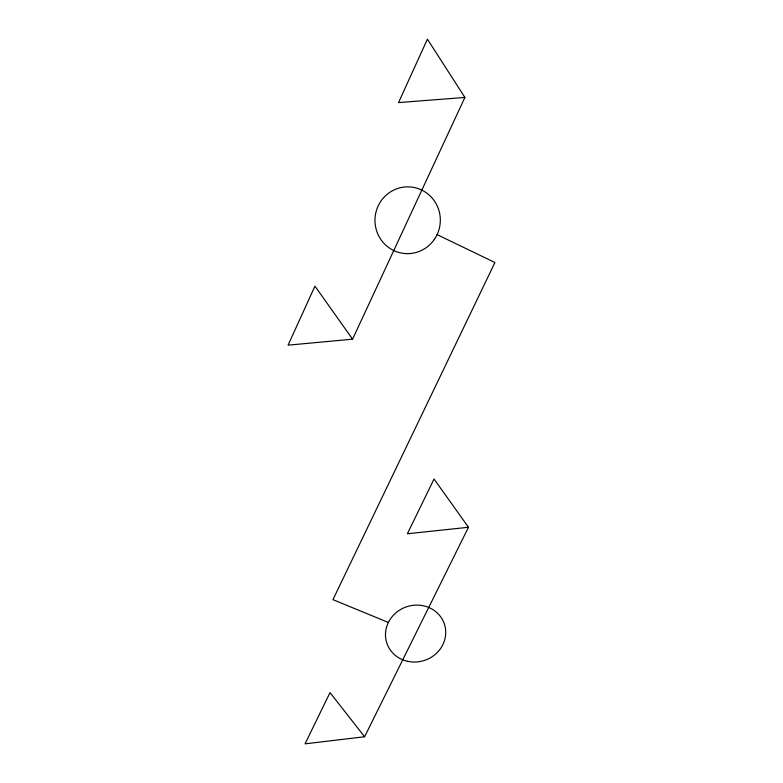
<?xml version="1.0" encoding="UTF-8"?>
<svg xmlns="http://www.w3.org/2000/svg" width="783" height="783" viewBox="0 0 783 783"><rect width="100%" height="100%" fill="white"/><g stroke="black" fill="none" stroke-linecap="round" stroke-linejoin="round"><path stroke-width="1.17" d="M352.585 339.176L314.952 286.138L288.075 345.166L352.585 339.176L464.896 97.444L427.42 39.15L398.537 102.583L464.896 97.444M364.594 736.754L330.005 692.612L305.057 743.85L364.594 736.754L468.479 527.272L434.036 479.02L407.375 533.761L468.479 527.272M388.368 622.475L332.961 599.651L494.925 262.511L437.09 234.616M407.826 661.361A30.322 28.276 -18 0 0 444.705 625.059A30.322 28.276 -18 0 0 394.289 614.293A30.322 28.276 -18 0 0 407.826 661.361M434.359 239.383A33.395 32.671 -85.2 0 0 410.595 186.98A33.395 32.671 -85.2 0 0 377.993 234.391A33.395 32.671 -85.2 0 0 434.359 239.383"/></g></svg>
